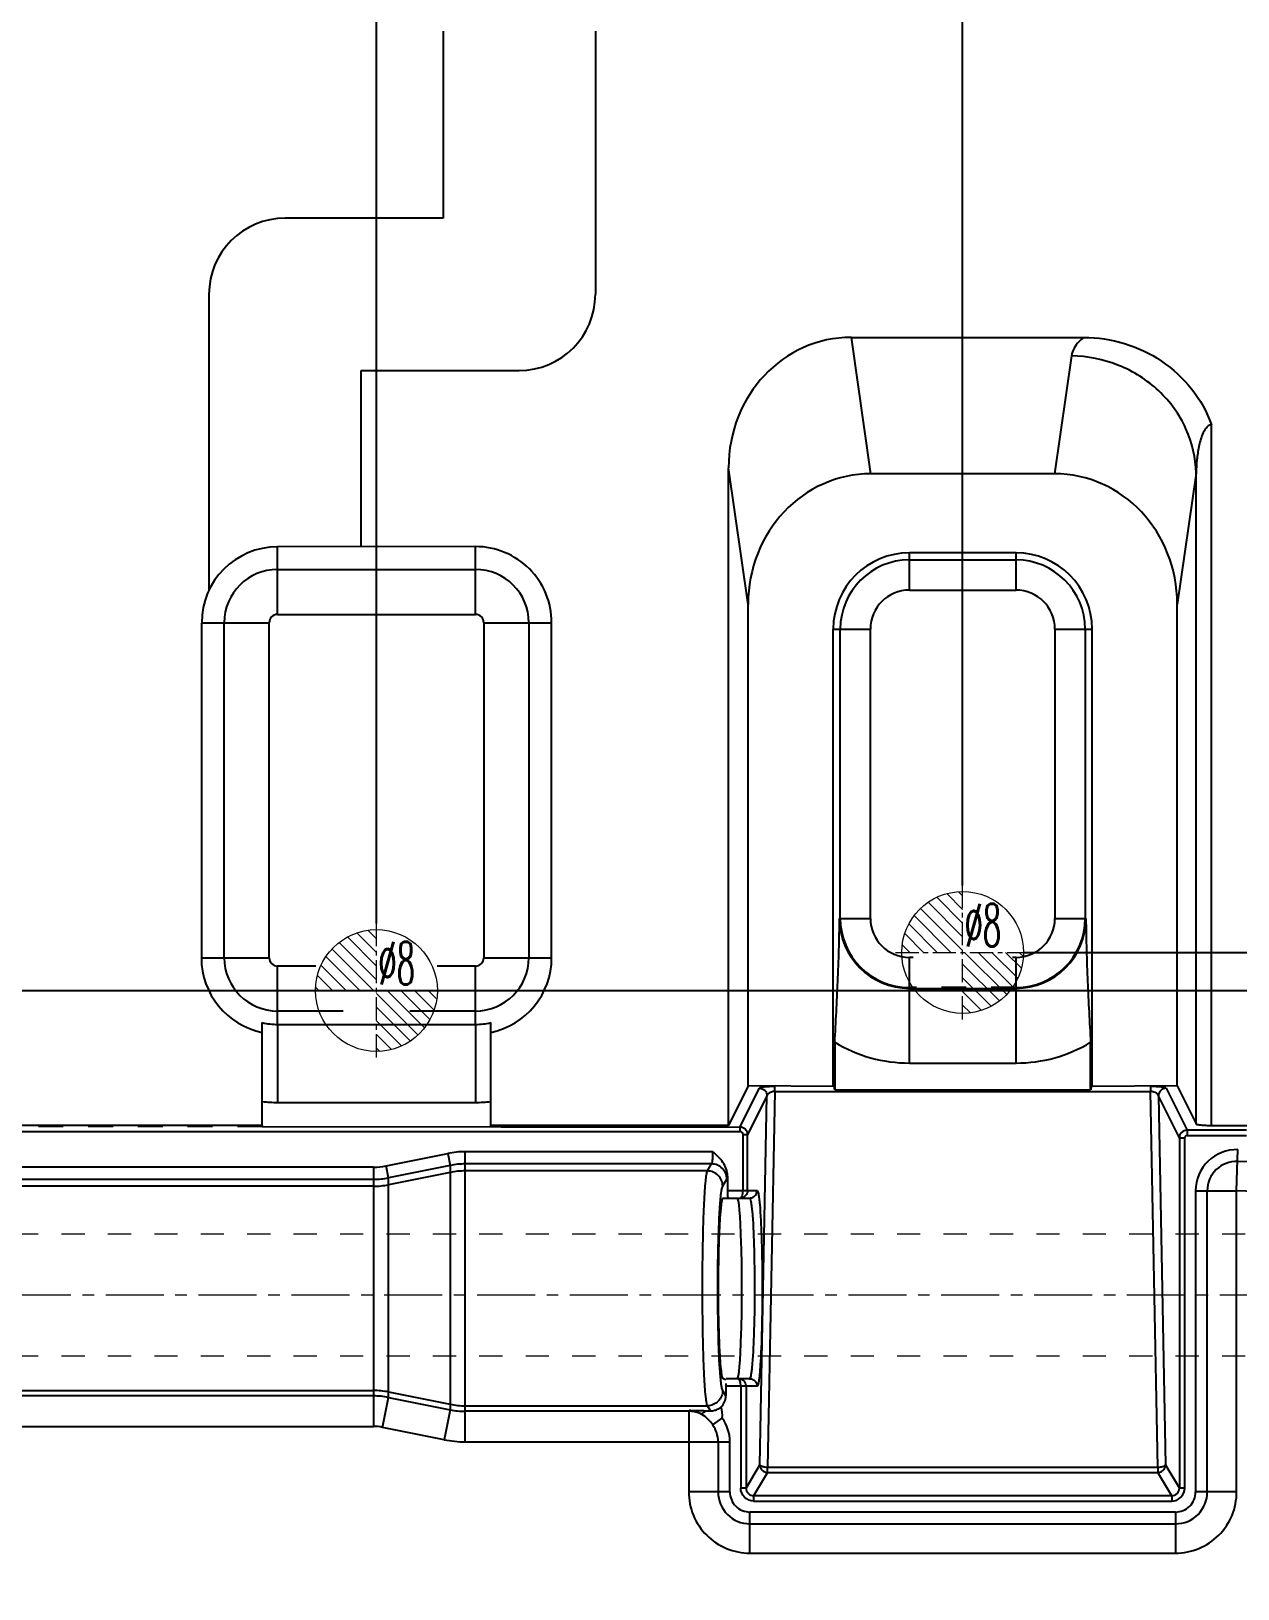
# Model space of a CAD drawing. Header units: millimetres. Extents: x 4797 to 6967, y -10922 to -3169.
# Drawn here: x 5591.3 to 5670.5, y -5770.3 to -5668 of the extents above; entities that cross this region are included whole.
import ezdxf
from ezdxf.enums import TextEntityAlignment as Align

# ---------------------------------------------------------------- set-up
doc = ezdxf.new("R2010")
doc.units = ezdxf.units.MM
doc.header["$LTSCALE"] = 16.335
doc.header["$PDMODE"] = 3
doc.header["$PDSIZE"] = 0.3125
doc.linetypes.add('CENTER', pattern=[0.6, 0.375, -0.075, 0.075, -0.075])
doc.linetypes.add('HIDDEN', pattern=[0.2, 0.1, -0.1])
doc.layers.get('0').update_dxf_attribs({"linetype": 'CONTINUOUS'})
doc.layers.get('Defpoints').update_dxf_attribs({"linetype": 'CONTINUOUS'})
doc.layers.add('cool', color=153, linetype='HIDDEN', lineweight=9)
doc.layers.add('epin', color=13, linetype='CONTINUOUS', lineweight=9)
doc.layers.add('DEFAULT_2', color=8, linetype='HIDDEN')
doc.styles.get("Standard").update_dxf_attribs({"font": 'txt', "width": 0.8})
doc.styles.add('TXT05', font='txt.shx', dxfattribs={"width": 0.5, "bigfont": 'gbcbig.shx'})
doc.dimstyles.new('ISO-25', dxfattribs={"dimtxt": 8, "dimasz": 6, "dimexe": 0, "dimexo": 0, "dimgap": 0, "dimtad": 1, "dimdsep": 46, "dimtxsty": 'Standard', "dimcen": 0, "dimclrd": 4, "dimclre": 4, "dimclrt": 6, "dimazin": 0, "dimtfac": 1, "dimtofl": 0, "dimtmove": 0, "dimatfit": 3, "dimfxl": 0, "dimarcsym": 0})

# ---------------------------------------------------------------- blocks, each defined once
blk = doc.blocks.new('147')
at = {"layer": 'cool', "ltscale": 0.932966}
for p, q in [((229.57, -3849.57), (-211.77, -3849.57)), ((229.57, -3857.57), (-211.77, -3857.57))]:
    blk.add_line(p, q, dxfattribs=at)
at = {"layer": 'cool', "color": 1, "linetype": 'CENTER', "ltscale": 0.621977}
blk.add_line((243.9, -3853.57), (-226.1, -3853.57), dxfattribs=at)
blk = doc.blocks.new('*D199')
at = {"color": 4, "lineweight": -2, "transparency": 16777216}
for p, q in [((5318.98, -5723.85), (5318.98, -5627.83)), ((5782.98, -5627.83), (5324.98, -5627.83)), ((5788.98, -5723.85), (5788.98, -5627.83))]:
    blk.add_line(p, q, dxfattribs=at)
at = {"color": 4, "transparency": 16777216}
for points in [[(5324.98, -5626.83), (5324.98, -5628.83), (5318.98, -5627.83)], [(5782.98, -5626.83), (5782.98, -5628.83), (5788.98, -5627.83)]]:
    blk.add_solid(points, dxfattribs=at)
at = {"layer": 'Defpoints', "color": 0, "transparency": 16777216}
for p in [(5318.98, -5627.83), (5318.98, -5723.85), (5788.98, -5723.85)]:
    blk.add_point(p, dxfattribs=at)
at = {"color": 6, "transparency": 16777216, "insert": (5504.14, -5623.83), "char_height": 8, "attachment_point": 5, "bg_fill": 3, "box_fill_scale": 1.1, "bg_fill_color": 256, "bg_fill_true_color": 13158600, "bg_fill_transparency": 0}
blk.add_mtext('470', dxfattribs=at)
blk = doc.blocks.new('*D201')
at = {"color": 4, "lineweight": -2, "transparency": 16777216}
blk.add_line((5758.98, -5697.99), (5807.12, -5697.99), dxfattribs=at)
at = {"layer": 'Defpoints', "color": 0, "transparency": 16777216}
for p in [(5758.98, -5697.99), (5553.98, -5857.99)]:
    blk.add_point(p, dxfattribs=at)
at = {"color": 6, "transparency": 16777216, "insert": (5801.92, -5694.99), "char_height": 6, "attachment_point": 5, "bg_fill": 3, "box_fill_scale": 1.1, "bg_fill_color": 256, "bg_fill_true_color": 13158600, "bg_fill_transparency": 0}
blk.add_mtext('160', dxfattribs=at)
at = {"layer": 'Defpoints', "color": 0, "transparency": 16777216}
blk.add_point((5796.72, -5697.99), dxfattribs=at)
blk = doc.blocks.new('*D202')
at = {"color": 4, "lineweight": -2, "transparency": 16777216}
blk.add_line((5758.98, -5694.36), (5758.98, -5650.11), dxfattribs=at)
at = {"layer": 'Defpoints', "color": 0, "transparency": 16777216}
for p in [(5758.98, -5694.36), (5553.98, -5857.99)]:
    blk.add_point(p, dxfattribs=at)
at = {"color": 6, "transparency": 16777216, "insert": (5755.98, -5656.11), "char_height": 6, "attachment_point": 5, "rotation": 90, "bg_fill": 3, "box_fill_scale": 1.1, "bg_fill_color": 256, "bg_fill_true_color": 13158600, "bg_fill_transparency": 0}
blk.add_mtext('205', dxfattribs=at)
at = {"layer": 'Defpoints', "color": 0, "transparency": 16777216}
blk.add_point((5758.98, -5662.11), dxfattribs=at)
blk = doc.blocks.new('*D180')
at = {"color": 4, "lineweight": -2, "transparency": 16777216}
for p, q in [((5729.88, -5766.99), (5772.72, -5766.99)), ((5772.72, -5766.99), (5784.72, -5767.99)), ((5784.72, -5767.99), (5803.12, -5767.99))]:
    blk.add_line(p, q, dxfattribs=at)
at = {"layer": 'Defpoints', "color": 0, "transparency": 16777216}
for p in [(5729.88, -5766.99), (5553.98, -5857.99)]:
    blk.add_point(p, dxfattribs=at)
at = {"color": 6, "transparency": 16777216, "insert": (5799.92, -5764.99), "char_height": 6, "attachment_point": 5, "bg_fill": 3, "box_fill_scale": 1.1, "bg_fill_color": 256, "bg_fill_true_color": 13158600, "bg_fill_transparency": 0}
blk.add_mtext('91', dxfattribs=at)
at = {"layer": 'Defpoints', "color": 0, "transparency": 16777216}
blk.add_point((5796.72, -5767.99), dxfattribs=at)
blk = doc.blocks.new('*D181')
at = {"color": 4, "lineweight": -2, "transparency": 16777216}
blk.add_line((5757.8, -5750.99), (5807.12, -5750.99), dxfattribs=at)
at = {"layer": 'Defpoints', "color": 0, "transparency": 16777216}
for p in [(5757.8, -5750.99), (5553.98, -5857.99)]:
    blk.add_point(p, dxfattribs=at)
at = {"color": 6, "transparency": 16777216, "insert": (5801.92, -5747.99), "char_height": 6, "attachment_point": 5, "bg_fill": 3, "box_fill_scale": 1.1, "bg_fill_color": 256, "bg_fill_true_color": 13158600, "bg_fill_transparency": 0}
blk.add_mtext('107', dxfattribs=at)
at = {"layer": 'Defpoints', "color": 0, "transparency": 16777216}
blk.add_point((5796.72, -5750.99), dxfattribs=at)
blk = doc.blocks.new('*D182')
at = {"color": 4, "lineweight": -2, "transparency": 16777216}
for p, q in [((5772.72, -5730.99), (5784.72, -5728.99)), ((5784.72, -5728.99), (5807.92, -5728.99)), ((5578.38, -5730.99), (5772.72, -5730.99))]:
    blk.add_line(p, q, dxfattribs=at)
at = {"layer": 'Defpoints', "color": 0, "transparency": 16777216}
for p in [(5578.38, -5730.99), (5553.98, -5857.99)]:
    blk.add_point(p, dxfattribs=at)
at = {"color": 6, "transparency": 16777216, "insert": (5802.32, -5725.99), "char_height": 6, "attachment_point": 5, "bg_fill": 3, "box_fill_scale": 1.1, "bg_fill_color": 256, "bg_fill_true_color": 13158600, "bg_fill_transparency": 0}
blk.add_mtext('127', dxfattribs=at)
at = {"layer": 'Defpoints', "color": 0, "transparency": 16777216}
blk.add_point((5796.72, -5728.99), dxfattribs=at)
blk = doc.blocks.new('*D183')
at = {"color": 4, "lineweight": -2, "transparency": 16777216}
for p, q in [((5772.72, -5728.49), (5784.72, -5718.44)), ((5784.72, -5718.44), (5814.32, -5718.44)), ((5656.47, -5728.49), (5772.72, -5728.49))]:
    blk.add_line(p, q, dxfattribs=at)
at = {"layer": 'Defpoints', "color": 0, "transparency": 16777216}
for p in [(5656.47, -5728.49), (5553.98, -5857.99)]:
    blk.add_point(p, dxfattribs=at)
at = {"color": 6, "transparency": 16777216, "insert": (5805.52, -5715.44), "char_height": 6, "attachment_point": 5, "bg_fill": 3, "box_fill_scale": 1.1, "bg_fill_color": 256, "bg_fill_true_color": 13158600, "bg_fill_transparency": 0}
blk.add_mtext('129.5', dxfattribs=at)
at = {"layer": 'Defpoints', "color": 0, "transparency": 16777216}
blk.add_point((5796.72, -5718.44), dxfattribs=at)
blk = doc.blocks.new('*D184')
at = {"color": 4, "lineweight": -2, "transparency": 16777216}
for p, q in [((5697.38, -5735.49), (5772.72, -5735.49)), ((5772.72, -5735.49), (5784.72, -5738.92)), ((5784.72, -5738.92), (5814.32, -5738.92))]:
    blk.add_line(p, q, dxfattribs=at)
at = {"layer": 'Defpoints', "color": 0, "transparency": 16777216}
for p in [(5697.38, -5735.49), (5553.98, -5857.99)]:
    blk.add_point(p, dxfattribs=at)
at = {"color": 6, "transparency": 16777216, "insert": (5805.52, -5735.92), "char_height": 6, "attachment_point": 5, "bg_fill": 3, "box_fill_scale": 1.1, "bg_fill_color": 256, "bg_fill_true_color": 13158600, "bg_fill_transparency": 0}
blk.add_mtext('122.5', dxfattribs=at)
at = {"layer": 'Defpoints', "color": 0, "transparency": 16777216}
blk.add_point((5796.72, -5738.92), dxfattribs=at)
blk = doc.blocks.new('*D186')
at = {"color": 4, "lineweight": -2, "transparency": 16777216}
blk.add_line((5613.98, -5726.59), (5613.98, -5654.91), dxfattribs=at)
at = {"layer": 'Defpoints', "color": 0, "transparency": 16777216}
for p in [(5613.98, -5726.59), (5553.98, -5857.99)]:
    blk.add_point(p, dxfattribs=at)
at = {"color": 6, "transparency": 16777216, "insert": (5610.98, -5658.51), "char_height": 6, "attachment_point": 5, "rotation": 90, "bg_fill": 3, "box_fill_scale": 1.1, "bg_fill_color": 256, "bg_fill_true_color": 13158600, "bg_fill_transparency": 0}
blk.add_mtext('60', dxfattribs=at)
at = {"layer": 'Defpoints', "color": 0, "transparency": 16777216}
blk.add_point((5613.98, -5662.11), dxfattribs=at)
blk = doc.blocks.new('*D187')
at = {"color": 4, "lineweight": -2, "transparency": 16777216}
for p, q in [((5652.47, -5674.11), (5652.47, -5642.91)), ((5652.47, -5686.11), (5652.47, -5674.11)), ((5652.47, -5724.09), (5652.47, -5686.11))]:
    blk.add_line(p, q, dxfattribs=at)
at = {"layer": 'Defpoints', "color": 0, "transparency": 16777216}
for p in [(5652.47, -5662.11), (5652.47, -5724.09), (5553.98, -5857.99)]:
    blk.add_point(p, dxfattribs=at)
at = {"color": 6, "transparency": 16777216, "insert": (5649.47, -5652.51), "char_height": 6, "attachment_point": 5, "rotation": 90, "bg_fill": 3, "box_fill_scale": 1.1, "bg_fill_color": 256, "bg_fill_true_color": 13158600, "bg_fill_transparency": 0}
blk.add_mtext('98.49', dxfattribs=at)
blk = doc.blocks.new('*D188')
at = {"color": 4, "lineweight": -2, "transparency": 16777216}
for p, q in [((5693.98, -5674.11), (5693.98, -5650.91)), ((5692.98, -5686.11), (5693.98, -5674.11)), ((5692.98, -5731.59), (5692.98, -5686.11))]:
    blk.add_line(p, q, dxfattribs=at)
at = {"layer": 'Defpoints', "color": 0, "transparency": 16777216}
for p in [(5692.98, -5731.59), (5553.98, -5857.99)]:
    blk.add_point(p, dxfattribs=at)
at = {"color": 6, "transparency": 16777216, "insert": (5690.98, -5656.51), "char_height": 6, "attachment_point": 5, "rotation": 90, "bg_fill": 3, "box_fill_scale": 1.1, "bg_fill_color": 256, "bg_fill_true_color": 13158600, "bg_fill_transparency": 0}
blk.add_mtext('139', dxfattribs=at)
at = {"layer": 'Defpoints', "color": 0, "transparency": 16777216}
blk.add_point((5693.98, -5662.11), dxfattribs=at)
blk = doc.blocks.new('*D189')
at = {"color": 4, "lineweight": -2, "transparency": 16777216}
for p, q in [((5717.86, -5674.11), (5717.86, -5646.11)), ((5725.48, -5686.11), (5717.86, -5674.11)), ((5725.48, -5762.59), (5725.48, -5686.11))]:
    blk.add_line(p, q, dxfattribs=at)
at = {"layer": 'Defpoints', "color": 0, "transparency": 16777216}
for p in [(5725.48, -5762.59), (5553.98, -5857.99)]:
    blk.add_point(p, dxfattribs=at)
at = {"color": 6, "transparency": 16777216, "insert": (5714.86, -5654.11), "char_height": 6, "attachment_point": 5, "rotation": 90, "bg_fill": 3, "box_fill_scale": 1.1, "bg_fill_color": 256, "bg_fill_true_color": 13158600, "bg_fill_transparency": 0}
blk.add_mtext('171.5', dxfattribs=at)
at = {"layer": 'Defpoints', "color": 0, "transparency": 16777216}
blk.add_point((5717.86, -5662.11), dxfattribs=at)
blk = doc.blocks.new('*D190')
at = {"color": 4, "lineweight": -2, "transparency": 16777216}
for p, q in [((5731.98, -5674.11), (5731.98, -5644.51)), ((5730.48, -5686.11), (5731.98, -5674.11)), ((5730.48, -5843.59), (5730.48, -5686.11))]:
    blk.add_line(p, q, dxfattribs=at)
at = {"layer": 'Defpoints', "color": 0, "transparency": 16777216}
for p in [(5730.48, -5843.59), (5553.98, -5857.99)]:
    blk.add_point(p, dxfattribs=at)
at = {"color": 6, "transparency": 16777216, "insert": (5728.98, -5653.31), "char_height": 6, "attachment_point": 5, "rotation": 90, "bg_fill": 3, "box_fill_scale": 1.1, "bg_fill_color": 256, "bg_fill_true_color": 13158600, "bg_fill_transparency": 0}
blk.add_mtext('176.5', dxfattribs=at)
at = {"layer": 'Defpoints', "color": 0, "transparency": 16777216}
blk.add_point((5731.98, -5662.11), dxfattribs=at)
blk = doc.blocks.new('epin_ejp_8')
at = {"layer": 'epin'}
h = blk.add_hatch(dxfattribs=at)
h.set_pattern_fill('_ANSI31', color=123, scale=0.2, angle=90, style=0)
h.set_pattern_definition([(135, (-263.1036, 1313.3417), (-0.4490128, -0.4490128), [])])
h.paths.add_polyline_path([(0, 4, 0.414214), (-4, 0), (0, 0)])
h.paths.add_polyline_path([(4, 0), (0, 0), (0, -4, 0.414214)])
at = {"layer": 'epin', "color": 1, "linetype": 'CENTER', "ltscale": 0.248791}
for p, q in [((0, -4.4), (0, 4.4)), ((-4.4, 0), (4.4, 0))]:
    blk.add_line(p, q, dxfattribs=at)
at = {"layer": 'epin'}
blk.add_circle((0, 0), 4, dxfattribs=at)
at = {"layer": 'epin', "color": 6, "style": 'TXT05', "width": 0.5}
blk.add_text('%%c8', height=2.8, dxfattribs=at).set_placement((1.33, 1.8), align=Align.MIDDLE)
blk = doc.blocks.new('1258')
at = {"layer": 'epin', "color": 4}
for p in [(-162.27, 2735.91), (-200.76, 2733.41)]:
    blk.add_blockref('epin_ejp_8', p, dxfattribs=at)

msp = doc.modelspace()

# ---------------------------------------------------------------- linework, layer by layer
at = {"color": 7, "linetype": 'Continuous'}
for p, q in [((5618.353, -5667.99), (5618.353, -5680.269)), ((5628.353, -5667.99), (5628.353, -5685.269)), ((5618.353, -5680.269), (5607.984, -5680.269)), ((5602.984, -5685.269), (5602.984, -5704.703)), ((5646.452, -5697.057), (5645.162, -5688.096)), ((5645.162, -5688.096), (5660.424, -5688.096)), ((5659.612, -5689.307), (5658.496, -5697.057)), ((5612.984, -5701.855), (5612.984, -5690.269)), ((5612.984, -5690.269), (5623.353, -5690.269)), ((5668.804, -5739.842), (5668.804, -5693.838)), ((5637.098, -5739.842), (5637.098, -5696.666)), ((5638.388, -5705.627), (5637.098, -5696.666)), ((5658.496, -5697.057), (5646.452, -5697.057)), ((5667.801, -5697.013), (5666.56, -5705.627)), ((5667.801, -5739.742), (5667.801, -5697.013)), ((5620.484, -5701.834), (5607.484, -5701.855)), ((5607.484, -5706.291), (5607.484, -5701.855)), ((5620.484, -5706.291), (5620.484, -5701.834)), ((5648.974, -5704.689), (5648.974, -5702.248)), ((5655.974, -5702.248), (5648.974, -5702.248)), ((5655.974, -5704.689), (5655.974, -5702.248)), ((5648.974, -5702.709), (5655.974, -5702.709)), ((5607.484, -5703.336), (5620.484, -5703.336)), ((5648.974, -5704.689), (5655.974, -5704.689)), ((5607.484, -5706.291), (5620.484, -5706.291)), ((5638.388, -5737.254), (5638.388, -5705.627)), ((5666.56, -5737.254), (5666.56, -5705.627)), ((5602.484, -5706.834), (5602.484, -5728.834)), ((5602.484, -5706.834), (5606.941, -5706.834)), ((5603.987, -5728.834), (5603.987, -5706.834)), ((5606.941, -5728.834), (5606.941, -5706.834)), ((5621.027, -5706.834), (5621.027, -5728.834)), ((5621.027, -5706.834), (5625.484, -5706.834)), ((5623.982, -5706.834), (5623.982, -5728.834)), ((5625.484, -5728.834), (5625.484, -5706.834)), ((5643.974, -5737.254), (5643.974, -5707.248)), ((5643.974, -5707.248), (5646.415, -5707.248)), ((5644.435, -5726.248), (5644.435, -5707.248)), ((5646.415, -5726.248), (5646.415, -5707.248)), ((5658.533, -5707.248), (5658.533, -5726.248)), ((5658.533, -5707.248), (5660.974, -5707.248)), ((5660.513, -5707.248), (5660.513, -5726.248)), ((5660.974, -5737.254), (5660.974, -5707.248)), ((5644.379, -5726.248), (5646.415, -5726.248)), ((5658.533, -5726.248), (5660.569, -5726.248)), ((5602.484, -5728.834), (5606.941, -5728.834)), ((5621.027, -5728.834), (5625.484, -5728.834)), ((5648.974, -5735.748), (5648.974, -5728.806)), ((5649.213, -5728.806), (5648.974, -5728.806)), ((5655.974, -5728.806), (5655.735, -5728.806)), ((5655.974, -5735.748), (5655.974, -5728.806)), ((5607.484, -5733.092), (5607.484, -5729.377)), ((5610.003, -5729.377), (5607.484, -5729.377)), ((5620.484, -5729.377), (5617.965, -5729.377)), ((5620.484, -5733.092), (5620.484, -5729.377)), ((5648.974, -5730.843), (5655.974, -5730.843)), ((5611.785, -5732.331), (5607.484, -5732.331)), ((5620.484, -5732.331), (5616.183, -5732.331)), ((5606.484, -5739.842), (5606.484, -5733.092)), ((5607.484, -5733.208), (5607.484, -5738.334)), ((5607.484, -5733.208), (5620.484, -5733.208)), ((5620.484, -5733.208), (5620.484, -5738.334)), ((5621.484, -5739.842), (5621.484, -5733.092)), ((5644.073, -5734.386), (5644.073, -5737.512)), ((5660.876, -5737.512), (5660.876, -5734.386)), ((5648.974, -5735.748), (5655.974, -5735.748)), ((5638.388, -5737.254), (5637.098, -5739.842)), ((5637.849, -5739.951), (5639.121, -5737.401)), ((5639.623, -5737.9), (5638.351, -5740.452)), ((5644.021, -5737.29), (5638.388, -5737.254)), ((5639.161, -5762.13), (5639.623, -5737.9)), ((5640.133, -5737.617), (5639.663, -5762.301)), ((5640.133, -5737.617), (5640.133, -5737.29)), ((5640.133, -5737.617), (5664.815, -5737.617)), ((5644.021, -5737.29), (5643.974, -5737.254)), ((5644.073, -5737.512), (5660.876, -5737.512)), ((5660.927, -5737.29), (5660.974, -5737.254)), ((5666.56, -5737.254), (5660.927, -5737.29)), ((5664.815, -5737.29), (5664.815, -5737.617)), ((5665.286, -5762.301), (5664.815, -5737.617)), ((5665.325, -5737.9), (5665.788, -5762.13)), ((5666.701, -5740.658), (5665.325, -5737.9)), ((5665.827, -5737.401), (5667.202, -5740.158)), ((5666.56, -5737.254), (5667.801, -5739.742)), ((5607.484, -5738.334), (5620.484, -5738.334)), ((5606.484, -5739.842), (5581.484, -5739.842)), ((5606.484, -5739.916), (5637.849, -5739.951)), ((5637.098, -5739.842), (5621.484, -5739.842)), ((5637.849, -5739.951), (5637.849, -5740.251)), ((5668.803, -5739.842), (5671.273, -5739.842)), ((5470.119, -5740.251), (5637.849, -5740.251)), ((5638.05, -5744.11), (5638.05, -5740.452)), ((5638.351, -5740.452), (5638.05, -5740.452)), ((5638.351, -5744.11), (5638.351, -5740.452)), ((5666.701, -5740.658), (5666.701, -5763.654)), ((5666.701, -5740.658), (5667.052, -5740.658)), ((5667.052, -5763.654), (5667.052, -5740.658)), ((5667.202, -5740.158), (5667.202, -5740.508)), ((5671.116, -5740.158), (5667.202, -5740.158)), ((5667.202, -5740.508), (5671.116, -5740.508)), ((5614.614, -5742.498), (5618.664, -5741.685)), ((5618.664, -5741.685), (5618.821, -5742.471)), ((5619.807, -5760.618), (5619.807, -5741.571)), ((5636.076, -5741.571), (5619.807, -5741.571)), ((5670.462, -5744.129), (5670.54, -5741.433)), ((5613.787, -5742.58), (5494.182, -5742.58)), ((5613.787, -5742.58), (5613.787, -5759.609)), ((5614.772, -5743.283), (5614.614, -5742.498)), ((5618.821, -5742.471), (5614.772, -5743.283)), ((5618.821, -5742.93), (5614.772, -5743.737)), ((5618.821, -5742.471), (5618.821, -5758.518)), ((5635.989, -5742.372), (5619.807, -5742.372)), ((5635.713, -5742.833), (5619.807, -5742.833)), ((5635.713, -5742.833), (5635.989, -5742.372)), ((5637.029, -5743.165), (5637.029, -5744.11)), ((5494.182, -5743.381), (5613.787, -5743.381)), ((5613.787, -5743.834), (5494.182, -5743.834)), ((5614.772, -5757.705), (5614.772, -5743.283)), ((5636.717, -5743.834), (5636.993, -5743.374)), ((5637.029, -5744.11), (5638.972, -5744.11)), ((5667.765, -5744.129), (5667.765, -5763.912)), ((5667.765, -5744.129), (5670.462, -5744.129)), ((5668.535, -5763.912), (5668.535, -5744.129)), ((5670.462, -5763.912), (5670.462, -5744.129)), ((5636.75, -5744.613), (5638.351, -5744.613)), ((5636.745, -5756.471), (5636.93, -5756.533)), ((5638.47, -5756.472), (5636.95, -5756.472)), ((5494.182, -5757.25), (5613.787, -5757.25)), ((5614.772, -5757.347), (5618.821, -5758.154)), ((5636.924, -5757.596), (5636.717, -5757.25)), ((5636.924, -5756.974), (5636.924, -5757.596)), ((5638.972, -5756.974), (5636.924, -5756.974)), ((5637.897, -5756.974), (5637.897, -5763.654)), ((5638.248, -5756.974), (5638.248, -5763.654)), ((5613.787, -5757.607), (5494.182, -5757.607)), ((5614.378, -5759.668), (5614.772, -5757.705)), ((5614.772, -5757.705), (5618.821, -5758.518)), ((5618.821, -5758.518), (5618.427, -5760.481)), ((5619.807, -5758.251), (5635.713, -5758.251)), ((5635.91, -5758.58), (5635.713, -5758.251)), ((5634.487, -5758.616), (5619.807, -5758.616)), ((5634.487, -5758.616), (5634.52, -5758.561)), ((5634.487, -5758.616), (5634.487, -5763.912)), ((5635.613, -5758.575), (5635.764, -5758.578)), ((5635.764, -5758.578), (5635.91, -5758.58)), ((5636.059, -5759.506), (5636.688, -5759.061)), ((5494.182, -5759.609), (5613.787, -5759.609)), ((5618.427, -5760.481), (5614.378, -5759.668)), ((5619.807, -5760.618), (5637.183, -5760.618)), ((5636.413, -5760.618), (5636.413, -5763.912)), ((5637.183, -5763.912), (5637.183, -5760.618)), ((5638.248, -5763.654), (5639.073, -5762.277)), ((5639.663, -5762.63), (5638.748, -5764.157)), ((5639.663, -5762.63), (5639.663, -5762.301)), ((5665.286, -5762.301), (5639.663, -5762.301)), ((5639.663, -5762.63), (5665.286, -5762.63)), ((5665.286, -5762.301), (5665.286, -5762.63)), ((5666.2, -5764.157), (5665.286, -5762.63)), ((5665.876, -5762.277), (5666.701, -5763.654)), ((5638.248, -5763.654), (5637.897, -5763.654)), ((5667.052, -5763.654), (5666.701, -5763.654)), ((5637.183, -5763.912), (5634.487, -5763.912)), ((5638.748, -5764.157), (5638.748, -5764.507)), ((5666.2, -5764.157), (5638.748, -5764.157)), ((5638.748, -5764.507), (5666.2, -5764.507)), ((5666.2, -5764.157), (5666.2, -5764.507)), ((5670.462, -5763.912), (5667.765, -5763.912)), ((5638.501, -5767.927), (5638.501, -5765.23)), ((5666.447, -5765.23), (5638.501, -5765.23)), ((5666.447, -5765.23), (5666.447, -5767.927)), ((5638.501, -5766), (5666.447, -5766)), ((5638.502, -5767.927), (5666.447, -5767.927))]:
    msp.add_line(p, q, dxfattribs=at)
for centre, radius, start, end in [((5607.984, -5685.269), 5, 90, 180), ((5623.353, -5685.269), 5, 270, 0), ((5607.484, -5706.834), 4.979, 90, 180), ((5620.484, -5706.834), 5, 0, 90.00013), ((5648.974, -5707.248), 5, 90, 180), ((5655.974, -5707.248), 5, 0, 90), ((5648.974, -5707.248), 4.539, 90, 180), ((5655.974, -5707.248), 4.539, 0, 90), ((5607.484, -5706.834), 3.498, 90, 180), ((5620.484, -5706.834), 3.498, 0, 90), ((5648.974, -5707.248), 2.559, 90, 180), ((5655.974, -5707.248), 2.559, 0, 90), ((5607.484, -5706.834), 0.543, 90, 180), ((5620.484, -5706.834), 0.543, 0, 90), ((5648.974, -5726.248), 4.595, 180, 270), ((5648.974, -5726.248), 4.539, 180, 270), ((5648.974, -5726.248), 2.559, 180, 270), ((5655.974, -5726.248), 4.595, 270, 0), ((5655.974, -5726.248), 4.539, 270, 0), ((5655.974, -5726.248), 2.559, 270, 0), ((5607.484, -5728.834), 5, 180, 258.46299), ((5607.484, -5728.834), 3.498, 180, 270), ((5607.484, -5728.834), 0.543, 180, 270), ((5620.484, -5728.834), 3.498, 270, 0), ((5620.484, -5728.834), 0.543, 270, 0), ((5620.484, -5728.834), 5, 281.53701, 0), ((5607.484, -5728.834), 4.374, 256.78541, 270), ((5620.484, -5728.834), 4.374, 270, 283.21459), ((5648.974, -5726.248), 9.5, 238.93835, 270), ((5655.974, -5726.248), 9.5, 270, 301.06165), ((5607.484, -5728.834), 9.5, 263.95767, 270), ((5620.484, -5728.834), 9.5, 270, 276.04233), ((5637.848, -5740.454), 0.503, 0.20604, 89.84105), ((5667.204, -5740.661), 0.503, 90.1804, 179.725), ((5619.808, -5747.39), 5.819, 90.01117, 101.34168), ((5670.462, -5744.129), 2.697, 88.33465, 180.00012), ((5613.787, -5738.377), 4.204, 269.99759, 281.35437), ((5619.808, -5747.383), 5.01, 90.01016, 101.35413), ((5619.808, -5747.889), 5.056, 90.01317, 101.254), ((5670.462, -5744.129), 1.926, 88.33465, 180), ((5669.057, -5792.451), 50.269, 0, 88.33465), ((5613.785, -5738.358), 5.024, 270.01298, 281.32616), ((5613.785, -5738.779), 5.056, 270.01317, 281.254), ((5636.74, -5744.11), 1.309, 356.70444, 0.00135), ((5669.057, -5792.451), 48.343, 0, 88.33465), ((5613.785, -5762.306), 5.056, 78.746, 89.98683), ((5637.737, -5756.974), 0.511, 0.00056, 8.59782), ((5613.785, -5762.64), 5.033, 78.69523, 89.98618), ((5619.808, -5753.196), 5.056, 258.746, 269.98683), ((5619.808, -5753.614), 5.002, 258.62558, 269.98957), ((5634.353, -5760.479), 1.926, 77.57997, 85.028), ((5634.34, -5760.531), 1.979, 70.44894, 77.53266), ((5634.305, -5760.631), 2.086, 63.81484, 70.4556), ((5635.01, -5758.003), 0.831, 307.88855, 312.02235), ((5634.913, -5757.895), 0.976, 312.00643, 315.84016), ((5634.487, -5760.618), 1.926, 0, 35.27173), ((5634.487, -5760.618), 2.697, 359.99942, 35.26719), ((5613.787, -5762.613), 3.004, 78.64795, 90.0001), ((5619.808, -5753.595), 7.023, 258.65853, 269.98862), ((5639.665, -5762.124), 0.507, 254.8815, 269.69629), ((5665.282, -5762.123), 0.508, 300.07584, 314.88952), ((5665.285, -5762.127), 0.503, 344.79694, 359.69316), ((5638.499, -5763.914), 2.086, 179.93807, 270.06132), ((5666.449, -5763.914), 2.086, 269.93807, 0.06132)]:
    msp.add_arc(centre, radius, start, end, dxfattribs=at)
for centre, major_axis, ratio, start_param, end_param in [((5645.309, -5696.823), (-1.245, 8.648), 0.9385559, -0.1343288, 1.4185666), ((5646.599, -5705.784), (-1.245, 8.648), 0.9385552, -0.134328, 1.4185674), ((5658.349, -5705.784), (1.245, 8.648), 0.9385552, -1.4185674, 0.134328), ((5644.014, -5737.789), (0, 0.502), 0.1405408, -0.9857024, -0.1047218), ((5660.935, -5737.789), (0, 0.502), 0.1405408, 0.1047218, 0.9857024), ((5637.056, -5744.11), (0, 0.502), 0.0524078, -4.712387, -3.1415907), ((5637.667, -5750.542), (0, 5.929), 0.0524078, -3.1415907, 0.000002), ((5636.95, -5756.974), (0, 0.502), 0.0524078, 1.2094427, 1.5707983), ((5635.918, -5757.592), (-0.519, 0.867), 0.9948398, 3.3601936, 4.1704042)]:
    msp.add_ellipse(centre, major_axis=major_axis, ratio=ratio, start_param=start_param, end_param=end_param, dxfattribs=at)
for points, knots in [([(5660.424, -5688.096), (5660.312, -5688.187), (5659.947, -5688.512), (5659.662, -5688.964), (5659.612, -5689.307)], [0, 0, 0, 0, 0.2938462, 1, 1, 1, 1]), ([(5660.424, -5688.096), (5661.323, -5688.096), (5663.131, -5688.366), (5665.598, -5689.543), (5667.61, -5691.391), (5668.511, -5692.99), (5668.804, -5693.838)], [0, 0, 0, 0, 0.2501487, 0.5002225, 0.7501954, 1, 1, 1, 1]), ([(5667.801, -5697.013), (5667.782, -5696.016), (5667.314, -5693.985), (5665.468, -5691.452), (5662.776, -5689.748), (5660.666, -5689.325), (5659.612, -5689.307)], [0, 0, 0, 0, 0.2424884, 0.4902521, 0.7436809, 1, 1, 1, 1]), ([(5668.804, -5693.838), (5668.73, -5693.838), (5668.581, -5693.898), (5668.385, -5694.122), (5668.145, -5694.577), (5667.961, -5695.284), (5667.837, -5696.144), (5667.805, -5696.724), (5667.801, -5697.013)], [0, 0, 0, 0, 0.0641659, 0.1277978, 0.2530574, 0.5024227, 0.7513385, 1, 1, 1, 1]), ([(5644.073, -5734.386), (5644.146, -5733.058), (5644.291, -5730.348), (5644.379, -5727.633), (5644.379, -5726.248)], [0, 0, 0, 0, 0.4896286, 1, 1, 1, 1]), ([(5660.569, -5726.248), (5660.569, -5727.633), (5660.658, -5730.348), (5660.802, -5733.058), (5660.876, -5734.386)], [0, 0, 0, 0, 0.5103729, 1, 1, 1, 1]), ([(5640.133, -5737.29), (5640.003, -5737.29), (5639.764, -5737.295), (5639.456, -5737.317), (5639.254, -5737.344), (5639.157, -5737.374), (5639.126, -5737.391), (5639.121, -5737.401)], [0, 0, 0, 0, 0.3815424, 0.6963187, 0.9060046, 0.9668509, 1, 1, 1, 1]), ([(5639.121, -5737.401), (5639.249, -5737.401), (5639.514, -5737.508), (5639.622, -5737.773), (5639.623, -5737.9)], [0, 0, 0, 0, 0.5007233, 1, 1, 1, 1]), ([(5640.133, -5737.617), (5640.06, -5737.619), (5639.869, -5737.641), (5639.638, -5737.772), (5639.623, -5737.9)], [0, 0, 0, 0, 0.3621797, 1, 1, 1, 1]), ([(5665.827, -5737.401), (5665.822, -5737.391), (5665.791, -5737.374), (5665.694, -5737.344), (5665.492, -5737.317), (5665.184, -5737.295), (5664.945, -5737.29), (5664.815, -5737.29)], [0, 0, 0, 0, 0.0331346, 0.093964, 0.3036968, 0.6185368, 1, 1, 1, 1]), ([(5665.325, -5737.9), (5665.321, -5737.864), (5665.27, -5737.759), (5665.083, -5737.649), (5664.912, -5737.619), (5664.815, -5737.617)], [0, 0, 0, 0, 0.1769883, 0.5315647, 1, 1, 1, 1]), ([(5665.827, -5737.401), (5665.699, -5737.401), (5665.434, -5737.508), (5665.326, -5737.773), (5665.325, -5737.9)], [0, 0, 0, 0, 0.5007245, 1, 1, 1, 1]), ([(5667.801, -5739.742), (5667.806, -5739.752), (5667.84, -5739.767), (5667.94, -5739.795), (5668.145, -5739.818), (5668.447, -5739.838), (5668.679, -5739.842), (5668.803, -5739.842)], [0, 0, 0, 0, 0.0336031, 0.0980073, 0.3169904, 0.6327587, 1, 1, 1, 1]), ([(5638.05, -5740.452), (5638.05, -5740.401), (5638.003, -5740.298), (5637.9, -5740.251), (5637.849, -5740.251)], [0, 0, 0, 0, 0.5009504, 1, 1, 1, 1]), ([(5667.202, -5740.508), (5667.163, -5740.508), (5667.083, -5740.54), (5667.052, -5740.62), (5667.052, -5740.658)], [0, 0, 0, 0, 0.5008873, 1, 1, 1, 1]), ([(5635.989, -5742.372), (5636.012, -5742.355), (5636.029, -5742.257), (5636.057, -5742.095), (5636.071, -5741.849), (5636.076, -5741.669), (5636.076, -5741.571)], [0, 0, 0, 0, 0.1065354, 0.3281783, 0.6396859, 1, 1, 1, 1]), ([(5637.029, -5743.165), (5637.029, -5742.85), (5636.781, -5742.216), (5636.313, -5741.784), (5636.076, -5741.571)], [0, 0, 0, 0, 0.4974551, 1, 1, 1, 1]), ([(5635.622, -5757.807), (5635.569, -5757.378), (5635.501, -5756.289), (5635.43, -5754.394), (5635.392, -5752.062), (5635.387, -5749.558), (5635.415, -5747.492), (5635.457, -5745.968), (5635.495, -5744.998), (5635.54, -5744.188), (5635.586, -5743.556), (5635.643, -5743.127), (5635.677, -5742.901), (5635.713, -5742.833)], [0, 0, 0, 0, 0.086555, 0.2179883, 0.3795719, 0.5530689, 0.7188487, 0.7928905, 0.8581615, 0.912815, 0.9553491, 0.9846313, 1, 1, 1, 1]), ([(5636.717, -5743.834), (5636.715, -5743.579), (5636.5, -5743.049), (5635.969, -5742.834), (5635.713, -5742.833)], [0, 0, 0, 0, 0.4995707, 1, 1, 1, 1]), ([(5636.993, -5743.374), (5636.991, -5743.118), (5636.776, -5742.588), (5636.245, -5742.374), (5635.989, -5742.372)], [0, 0, 0, 0, 0.4995711, 1, 1, 1, 1]), ([(5636.506, -5745.629), (5636.515, -5745.475), (5636.546, -5744.984), (5636.583, -5744.492), (5636.635, -5744.16)], [0, 0, 0, 0, 0.3154579, 1, 1, 1, 1]), ([(5636.635, -5744.16), (5636.646, -5744.09), (5636.666, -5743.98), (5636.695, -5743.87), (5636.717, -5743.834)], [0, 0, 0, 0, 0.6325188, 1, 1, 1, 1]), ([(5638.351, -5744.11), (5638.351, -5744.15), (5638.334, -5744.302), (5638.243, -5744.444), (5638.153, -5744.513)], [0, 0, 0, 0, 0.2585196, 1, 1, 1, 1]), ([(5638.972, -5744.11), (5638.996, -5744.11), (5639.035, -5744.216), (5639.07, -5744.371), (5639.112, -5744.67), (5639.133, -5744.894), (5639.145, -5745.026)], [0, 0, 0, 0, 0.0787093, 0.2698503, 0.5784354, 1, 1, 1, 1]), ([(5636.627, -5755.985), (5636.59, -5755.682), (5636.537, -5754.946), (5636.457, -5753.115), (5636.426, -5750.496), (5636.459, -5747.884), (5636.541, -5746.074), (5636.594, -5745.353), (5636.632, -5745.06)], [0, 0, 0, 0, 0.0835198, 0.2023164, 0.5028885, 0.8018783, 0.9188302, 1, 1, 1, 1]), ([(5636.632, -5745.06), (5636.64, -5744.996), (5636.656, -5744.886), (5636.684, -5744.745), (5636.71, -5744.662), (5636.736, -5744.617), (5636.75, -5744.613)], [0, 0, 0, 0, 0.412279, 0.7120773, 0.9040125, 1, 1, 1, 1]), ([(5638.47, -5744.613), (5638.493, -5744.613), (5638.534, -5744.708), (5638.567, -5744.854), (5638.61, -5745.128), (5638.632, -5745.335), (5638.643, -5745.457)], [0, 0, 0, 0, 0.0808799, 0.2721908, 0.5799644, 1, 1, 1, 1]), ([(5639.145, -5745.026), (5639.206, -5745.719), (5639.275, -5747.356), (5639.319, -5749.978), (5639.299, -5752.721), (5639.244, -5754.523), (5639.196, -5755.338)], [0, 0, 0, 0, 0.2023448, 0.476086, 0.7624961, 1, 1, 1, 1]), ([(5636.546, -5756.072), (5636.491, -5755.342), (5636.424, -5753.662), (5636.384, -5751.001), (5636.405, -5748.251), (5636.46, -5746.449), (5636.506, -5745.629)], [0, 0, 0, 0, 0.2102241, 0.482627, 0.7641888, 1, 1, 1, 1]), ([(5638.643, -5745.457), (5638.713, -5746.196), (5638.784, -5747.941), (5638.822, -5750.673), (5638.777, -5753.37), (5638.704, -5755.065), (5638.629, -5755.769)], [0, 0, 0, 0, 0.2159365, 0.5070645, 0.7944053, 1, 1, 1, 1]), ([(5639.196, -5755.338), (5639.183, -5755.571), (5639.155, -5755.976), (5639.109, -5756.443), (5639.068, -5756.718), (5639.038, -5756.854), (5639.015, -5756.932), (5638.985, -5756.974), (5638.972, -5756.974)], [0, 0, 0, 0, 0.4198674, 0.7309956, 0.8427425, 0.924207, 0.9755502, 1, 1, 1, 1]), ([(5636.597, -5756.633), (5636.592, -5756.592), (5636.573, -5756.405), (5636.557, -5756.217), (5636.546, -5756.072)], [0, 0, 0, 0, 0.2230165, 1, 1, 1, 1]), ([(5636.745, -5756.471), (5636.73, -5756.462), (5636.706, -5756.412), (5636.679, -5756.318), (5636.651, -5756.168), (5636.635, -5756.052), (5636.627, -5755.985)], [0, 0, 0, 0, 0.1046777, 0.3015214, 0.59874, 1, 1, 1, 1]), ([(5637.897, -5756.974), (5637.897, -5756.865), (5637.885, -5756.714), (5637.835, -5756.55), (5637.799, -5756.492), (5637.778, -5756.479)], [0, 0, 0, 0, 0.631918, 0.8572215, 1, 1, 1, 1]), ([(5638.629, -5755.769), (5638.618, -5755.87), (5638.598, -5756.044), (5638.559, -5756.271), (5638.528, -5756.395), (5638.49, -5756.472), (5638.47, -5756.472)], [0, 0, 0, 0, 0.4189803, 0.7254333, 0.9165325, 1, 1, 1, 1]), ([(5636.717, -5757.25), (5636.715, -5757.505), (5636.5, -5758.036), (5635.969, -5758.25), (5635.713, -5758.251)], [0, 0, 0, 0, 0.4995702, 1, 1, 1, 1]), ([(5636.717, -5757.25), (5636.68, -5757.188), (5636.643, -5756.975), (5636.612, -5756.77), (5636.597, -5756.633)], [0, 0, 0, 0, 0.3433293, 1, 1, 1, 1]), ([(5635.713, -5758.251), (5635.688, -5758.203), (5635.657, -5758.052), (5635.634, -5757.904), (5635.622, -5757.807)], [0, 0, 0, 0, 0.3585019, 1, 1, 1, 1]), ([(5636.176, -5758.55), (5636.217, -5758.539), (5636.374, -5758.489), (5636.518, -5758.403), (5636.611, -5758.326)], [0, 0, 0, 0, 0.2623111, 1, 1, 1, 1]), ([(5635.225, -5758.76), (5635.247, -5758.764), (5635.354, -5758.766), (5635.454, -5758.71), (5635.52, -5758.659)], [0, 0, 0, 0, 0.2097486, 1, 1, 1, 1]), ([(5635.793, -5759.181), (5635.75, -5759.136), (5635.581, -5758.971), (5635.383, -5758.833), (5635.225, -5758.76)], [0, 0, 0, 0, 0.2636155, 1, 1, 1, 1]), ([(5639.208, -5762.195), (5639.201, -5762.19), (5639.181, -5762.173), (5639.164, -5762.148), (5639.161, -5762.13)], [0, 0, 0, 0, 0.2994222, 1, 1, 1, 1]), ([(5639.489, -5762.288), (5639.46, -5762.284), (5639.363, -5762.266), (5639.263, -5762.237), (5639.208, -5762.195)], [0, 0, 0, 0, 0.3000104, 1, 1, 1, 1]), ([(5665.788, -5762.13), (5665.783, -5762.16), (5665.716, -5762.222), (5665.641, -5762.247), (5665.593, -5762.26)], [0, 0, 0, 0, 0.378499, 1, 1, 1, 1]), ([(5638.748, -5764.507), (5638.531, -5764.507), (5638.077, -5764.325), (5637.897, -5763.871), (5637.897, -5763.654)], [0, 0, 0, 0, 0.4999904, 1, 1, 1, 1]), ([(5638.248, -5763.654), (5638.247, -5763.781), (5638.363, -5764.039), (5638.621, -5764.157), (5638.748, -5764.157)], [0, 0, 0, 0, 0.5005226, 1, 1, 1, 1]), ([(5666.2, -5764.157), (5666.327, -5764.157), (5666.585, -5764.039), (5666.701, -5763.781), (5666.701, -5763.654)], [0, 0, 0, 0, 0.4990499, 1, 1, 1, 1]), ([(5666.2, -5764.507), (5666.418, -5764.507), (5666.871, -5764.325), (5667.052, -5763.871), (5667.052, -5763.654)], [0, 0, 0, 0, 0.4998916, 1, 1, 1, 1]), ([(5634.487, -5763.912), (5634.49, -5764.434), (5634.693, -5765.491), (5635.59, -5766.824), (5636.923, -5767.721), (5637.979, -5767.923), (5638.502, -5767.927)], [0, 0, 0, 0, 0.2500107, 0.4999945, 0.7499846, 1, 1, 1, 1]), ([(5637.183, -5763.912), (5637.183, -5764.248), (5637.464, -5764.95), (5638.165, -5765.23), (5638.501, -5765.23)], [0, 0, 0, 0, 0.4999379, 1, 1, 1, 1]), ([(5666.447, -5765.23), (5666.784, -5765.23), (5667.485, -5764.95), (5667.765, -5764.248), (5667.765, -5763.912)], [0, 0, 0, 0, 0.4999379, 1, 1, 1, 1]), ([(5666.447, -5767.927), (5666.969, -5767.923), (5668.026, -5767.721), (5669.359, -5766.824), (5670.256, -5765.49), (5670.458, -5764.434), (5670.462, -5763.912)], [0, 0, 0, 0, 0.2500107, 0.4999945, 0.7499846, 1, 1, 1, 1])]:
    msp.add_open_spline(points, degree=3, knots=knots, dxfattribs=at)
for points in [[(5638.904, -5744.362), (5638.948, -5744.286), (5638.972, -5744.197), (5638.972, -5744.11)], [(5638.47, -5744.613), (5638.556, -5744.613), (5638.646, -5744.589), (5638.721, -5744.545)], [(5638.721, -5744.545), (5638.796, -5744.502), (5638.861, -5744.437), (5638.904, -5744.362)], [(5636.943, -5756.489), (5636.94, -5756.504), (5636.939, -5756.52), (5636.937, -5756.535)], [(5638.47, -5756.472), (5638.556, -5756.472), (5638.646, -5756.496), (5638.721, -5756.539)], [(5638.046, -5756.57), (5638.148, -5756.646), (5638.223, -5756.772), (5638.242, -5756.898)], [(5638.721, -5756.539), (5638.796, -5756.582), (5638.861, -5756.648), (5638.904, -5756.723)], [(5638.904, -5756.723), (5638.948, -5756.798), (5638.972, -5756.888), (5638.972, -5756.974)], [(5636.689, -5759.061), (5636.708, -5758.815), (5636.684, -5758.561), (5636.611, -5758.326)], [(5635.225, -5758.76), (5634.992, -5758.667), (5634.737, -5758.617), (5634.487, -5758.616)], [(5634.52, -5758.561), (5634.884, -5758.566), (5635.249, -5758.57), (5635.613, -5758.575)], [(5636.059, -5759.506), (5635.979, -5759.392), (5635.89, -5759.282), (5635.793, -5759.181)], [(5635.91, -5758.58), (5635.999, -5758.582), (5636.089, -5758.571), (5636.176, -5758.55)], [(5639.161, -5762.13), (5639.161, -5762.257), (5639.218, -5762.393), (5639.309, -5762.483)], [(5639.309, -5762.483), (5639.37, -5762.544), (5639.45, -5762.59), (5639.533, -5762.613)], [(5639.663, -5762.301), (5639.605, -5762.3), (5639.547, -5762.296), (5639.489, -5762.288)], [(5665.459, -5762.288), (5665.402, -5762.296), (5665.344, -5762.3), (5665.286, -5762.301)], [(5665.286, -5762.63), (5665.372, -5762.63), (5665.461, -5762.606), (5665.536, -5762.562)], [(5665.593, -5762.26), (5665.549, -5762.273), (5665.504, -5762.282), (5665.459, -5762.288)], [(5665.64, -5762.483), (5665.701, -5762.422), (5665.747, -5762.342), (5665.77, -5762.259)]]:
    msp.add_open_spline(points, degree=3, dxfattribs=at)
at = {"layer": 'DEFAULT_2', "color": 8, "linetype": 'HIDDEN'}
for p, q in [((5655.974, -5730.787), (5648.974, -5730.787)), ((5607.484, -5733.208), (5607.484, -5733.092)), ((5620.484, -5733.208), (5620.484, -5733.092)), ((5606.484, -5739.916), (5581.484, -5739.916)), ((5606.484, -5739.842), (5606.484, -5739.916)), ((5621.484, -5739.916), (5621.484, -5739.842)), ((5638.351, -5744.613), (5638.47, -5744.613)), ((5639.073, -5762.277), (5639.161, -5762.13)), ((5665.788, -5762.13), (5665.876, -5762.277))]:
    msp.add_line(p, q, dxfattribs=at)
msp.add_arc((5637.859, -5744.129), 0.484, 270.02638, 280.25729, dxfattribs=at)
for points, knots in [([(5636.993, -5743.374), (5637.005, -5743.353), (5637.015, -5743.281), (5637.025, -5743.212), (5637.029, -5743.165)], [0, 0, 0, 0, 0.335929, 1, 1, 1, 1]), ([(5637.859, -5744.613), (5637.915, -5744.613), (5638.027, -5744.441), (5638.041, -5744.291), (5638.047, -5744.186)], [0, 0, 0, 0, 0.3478216, 1, 1, 1, 1])]:
    msp.add_open_spline(points, degree=3, knots=knots, dxfattribs=at)
for points in [[(5638.153, -5744.513), (5638.093, -5744.559), (5638.02, -5744.592), (5637.945, -5744.605)], [(5637.754, -5756.472), (5637.856, -5756.472), (5637.964, -5756.508), (5638.046, -5756.57)]]:
    msp.add_open_spline(points, degree=3, dxfattribs=at)

# ---------------------------------------------------------------- block references
msp.add_blockref('147', (5545.088, -1897.424))

# ---------------------------------------------------------------- next in the draw order: dimensions: what is measured, and where the dimension line sits
dim = msp.add_linear_dim(base=(5318.984, -5627.83), p1=(5788.984, -5723.853), p2=(5318.984, -5723.853), dimstyle='ISO-25', override={"dimfxl": 1.25})
dim.commit()
dim.dimension.update_dxf_attribs({"geometry": '*D199', "text_midpoint": (5504.137, -5627.83), "dimtype": 160})

# ---------------------------------------------------------------- next in the draw order: dimensions: what is measured, and where the dimension line sits
dim = msp.add_ordinate_dim(feature_location=(5758.984, -5697.99), offset=(37.738, 0), dtype=0, origin=(5553.984, -5857.99), dimstyle='ISO-25', override={"dimtxt": 6, "dimfxl": 1.25})
dim.commit()
dim.dimension.update_dxf_attribs({"geometry": '*D201', "text_midpoint": (5801.922, -5694.99)})

# ---------------------------------------------------------------- next in the draw order: dimensions: what is measured, and where the dimension line sits
dim = msp.add_ordinate_dim(feature_location=(5758.984, -5694.358), offset=(0, 32.243), dtype=1, origin=(5553.984, -5857.99), dimstyle='ISO-25', override={"dimtxt": 6, "dimfxl": 1.25})
dim.commit()
dim.dimension.update_dxf_attribs({"geometry": '*D202', "text_midpoint": (5755.984, -5656.115)})

# ---------------------------------------------------------------- next in the draw order: dimensions: what is measured, and where the dimension line sits
dim = msp.add_ordinate_dim(feature_location=(5729.884, -5766.99), offset=(66.838, -1), dtype=0, origin=(5553.984, -5857.99), dimstyle='ISO-25', override={"dimtxt": 6, "dimfxl": 1.25})
dim.commit()
dim.dimension.update_dxf_attribs({"geometry": '*D180', "text_midpoint": (5799.922, -5764.99)})

# ---------------------------------------------------------------- next in the draw order: dimensions: what is measured, and where the dimension line sits
dim = msp.add_ordinate_dim(feature_location=(5757.804, -5750.99), offset=(38.918, 0), dtype=0, origin=(5553.984, -5857.99), dimstyle='ISO-25', override={"dimtxt": 6, "dimfxl": 1.25})
dim.commit()
dim.dimension.update_dxf_attribs({"geometry": '*D181', "text_midpoint": (5801.922, -5747.99)})

# ---------------------------------------------------------------- next in the draw order: dimensions: what is measured, and where the dimension line sits
dim = msp.add_ordinate_dim(feature_location=(5578.384, -5730.99), offset=(218.338, 2), dtype=0, origin=(5553.984, -5857.99), dimstyle='ISO-25', override={"dimtxt": 6, "dimfxl": 1.25})
dim.commit()
dim.dimension.update_dxf_attribs({"geometry": '*D182', "text_midpoint": (5802.322, -5725.99)})

# ---------------------------------------------------------------- next in the draw order: dimensions: what is measured, and where the dimension line sits
dim = msp.add_ordinate_dim(feature_location=(5656.474, -5728.49), offset=(140.248, 10.049), dtype=0, origin=(5553.984, -5857.99), dimstyle='ISO-25', override={"dimtxt": 6, "dimfxl": 1.25})
dim.commit()
dim.dimension.update_dxf_attribs({"geometry": '*D183', "text_midpoint": (5805.522, -5715.441)})

# ---------------------------------------------------------------- next in the draw order: dimensions: what is measured, and where the dimension line sits
dim = msp.add_ordinate_dim(feature_location=(5697.384, -5735.49), offset=(99.338, -3.426), dtype=0, origin=(5553.984, -5857.99), dimstyle='ISO-25', override={"dimtxt": 6, "dimfxl": 1.25})
dim.commit()
dim.dimension.update_dxf_attribs({"geometry": '*D184', "text_midpoint": (5805.522, -5735.915)})

# ---------------------------------------------------------------- next in the draw order: dimensions: what is measured, and where the dimension line sits
dim = msp.add_ordinate_dim(feature_location=(5613.984, -5726.59), offset=(0, 64.475), dtype=1, origin=(5553.984, -5857.99), dimstyle='ISO-25', override={"dimtxt": 6, "dimfxl": 1.25})
dim.commit()
dim.dimension.update_dxf_attribs({"geometry": '*D186', "text_midpoint": (5610.984, -5658.515)})

# ---------------------------------------------------------------- next in the draw order: dimensions: what is measured, and where the dimension line sits
dim = msp.add_ordinate_dim(feature_location=(5652.474, -5724.09), offset=(0, 61.975), dtype=1, origin=(5553.984, -5857.99), dimstyle='ISO-25', override={"dimtxt": 6, "dimfxl": 1.25})
dim.commit()
dim.dimension.update_dxf_attribs({"geometry": '*D187', "text_midpoint": (5649.474, -5652.515)})

# ---------------------------------------------------------------- next in the draw order: dimensions: what is measured, and where the dimension line sits
dim = msp.add_ordinate_dim(feature_location=(5692.984, -5731.59), offset=(1, 69.475), dtype=1, origin=(5553.984, -5857.99), dimstyle='ISO-25', override={"dimtxt": 6, "dimfxl": 1.25})
dim.commit()
dim.dimension.update_dxf_attribs({"geometry": '*D188', "text_midpoint": (5690.984, -5656.515)})

# ---------------------------------------------------------------- next in the draw order: dimensions: what is measured, and where the dimension line sits
dim = msp.add_ordinate_dim(feature_location=(5725.484, -5762.59), offset=(-7.624, 100.475), dtype=1, origin=(5553.984, -5857.99), dimstyle='ISO-25', override={"dimtxt": 6, "dimfxl": 1.25})
dim.commit()
dim.dimension.update_dxf_attribs({"geometry": '*D189', "text_midpoint": (5714.86, -5654.115)})

# ---------------------------------------------------------------- next in the draw order: dimensions: what is measured, and where the dimension line sits
dim = msp.add_ordinate_dim(feature_location=(5730.484, -5843.59), offset=(1.5, 181.475), dtype=1, origin=(5553.984, -5857.99), dimstyle='ISO-25', override={"dimtxt": 6, "dimfxl": 1.25})
dim.commit()
dim.dimension.update_dxf_attribs({"geometry": '*D190', "text_midpoint": (5728.984, -5653.315)})

# ---------------------------------------------------------------- next in the draw order: block references
msp.add_blockref('1258', (5814.739, -8464.395))

doc.saveas('drawing.dxf')
